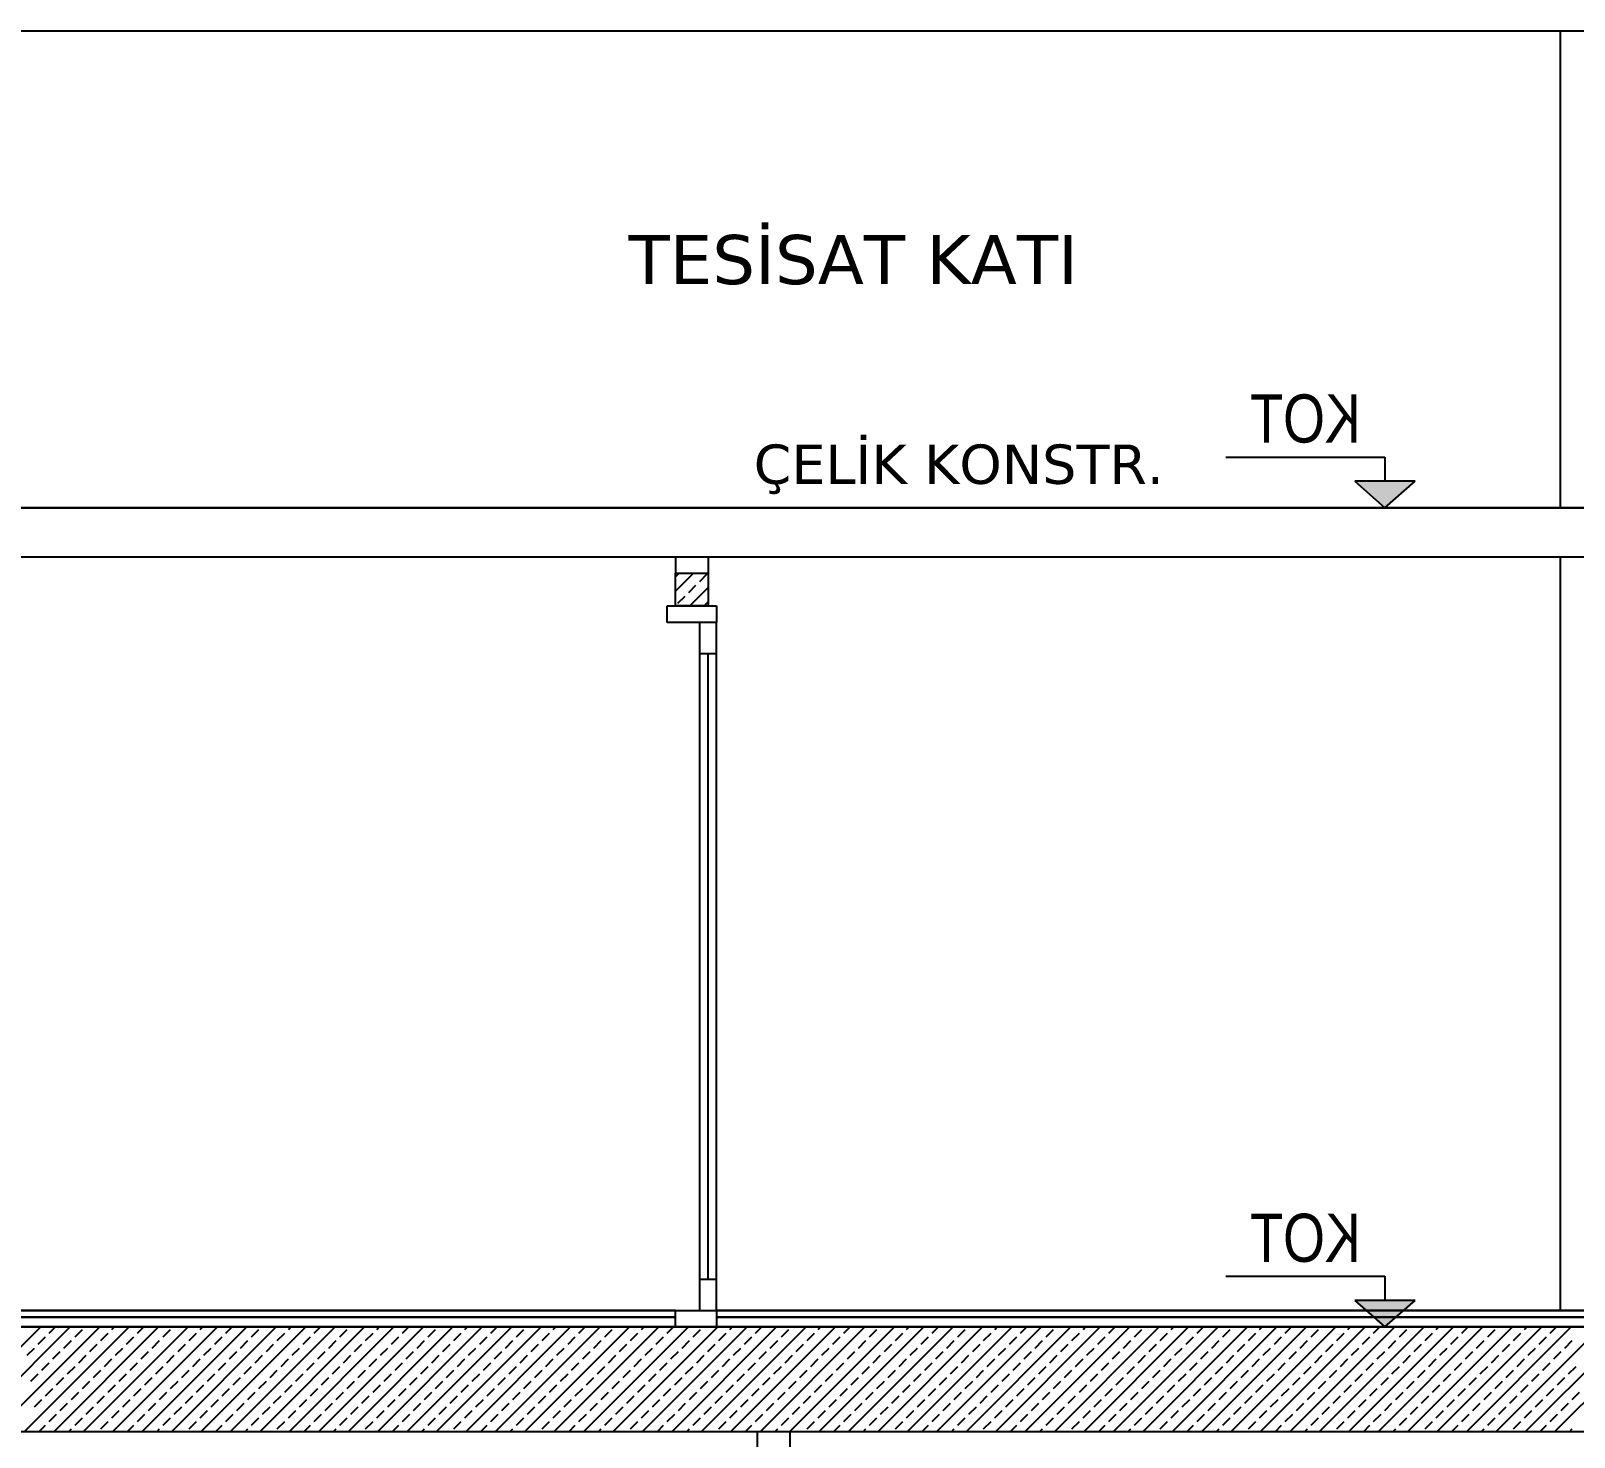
# Model space of a CAD drawing. Header units: millimetres. Extents: x 43168.9 to 43194.6, y -25545.1 to -25543.4.
# Drawn here: x 43184.568 to 43184.7564, y -25544.32 to -25544.1484 of the extents above; entities that cross this region are included whole.
import ezdxf
from ezdxf.enums import TextEntityAlignment as Align

# ---------------------------------------------------------------- set-up
doc = ezdxf.new("R2010")
doc.units = ezdxf.units.MM
doc.header["$LTSCALE"] = 200
doc.linetypes.add('kesit_$0$HIDDEN2', pattern=[0.1875, 0.125, -0.0625])
for name, color, linetype in [('dograma_sgh', 43, 'Continuous'), ('duv_sgh', 4, 'Continuous'), ('gor-4_sgh', 17, 'Continuous'), ('kaplama-gnl_sgh', 30, 'Continuous'), ('kesit_$0$izd-alt_sgh', 8, 'kesit_$0$HIDDEN2'), ('kolon-b.a_sgh', 6, 'Continuous'), ('metal-mal._sgh', 122, 'Continuous'), ('siva_sgh', 145, 'Continuous'), ('tarama-betonarme_sgh', 223, 'Continuous'), ('yazi-mahal_sgh', 12, 'Continuous')]:
    doc.layers.add(name, color=color, linetype=linetype)
doc.styles.add('kesit_$0$text2', font='arial.ttf')
doc.styles.add('text1', font='VERDANA.TTF')

msp = doc.modelspace()

# ---------------------------------------------------------------- hatches: boundary and pattern name
for points in [[(43184.72961, -25544.20332), (43184.73696, -25544.20332), (43184.73328, -25544.20656)], [(43184.72961, -25544.30332), (43184.73696, -25544.30332), (43184.73328, -25544.30656)]]:
    msp.add_hatch(color=256).paths.add_polyline_path(points)

# ---------------------------------------------------------------- linework, layer by layer
at = {"color": 0, "linetype": 'ByBlock'}
for p, q in [((43184.71388, -25544.20038), (43184.73328, -25544.20038)), ((43184.73328, -25544.20038), (43184.73328, -25544.20332)), ((43184.71388, -25544.30038), (43184.73328, -25544.30038)), ((43184.73328, -25544.30038), (43184.73328, -25544.30332))]:
    msp.add_line(p, q, dxfattribs=at)
for p, q in [((43184.73696, -25544.20332), (43184.72961, -25544.20332)), ((43184.72961, -25544.20332), (43184.73328, -25544.20656)), ((43184.73328, -25544.20656), (43184.73696, -25544.20332)), ((43184.65069, -25544.21856), (43184.64669, -25544.21856)), ((43184.73696, -25544.30332), (43184.72961, -25544.30332)), ((43184.72961, -25544.30332), (43184.73328, -25544.30656)), ((43184.73328, -25544.30656), (43184.73696, -25544.30332))]:
    msp.add_line(p, q)
at = {"layer": 'dograma_sgh'}
for p, q in [((43184.64569, -25544.22056), (43184.64569, -25544.21856)), ((43184.64569, -25544.21856), (43184.65169, -25544.21856)), ((43184.65169, -25544.21856), (43184.65169, -25544.22056)), ((43184.65169, -25544.22056), (43184.64569, -25544.22056)), ((43184.64969, -25544.30456), (43184.64969, -25544.22056)), ((43184.65169, -25544.30456), (43184.65169, -25544.22056)), ((43184.64969, -25544.22436), (43184.65169, -25544.22436)), ((43184.65069, -25544.30076), (43184.65069, -25544.22436)), ((43184.65169, -25544.30076), (43184.64969, -25544.30076)), ((43184.64669, -25544.30656), (43184.64669, -25544.30456)), ((43184.64669, -25544.30456), (43184.65169, -25544.30456)), ((43184.65169, -25544.30456), (43184.65169, -25544.30656)), ((43184.65169, -25544.30656), (43184.64669, -25544.30656))]:
    msp.add_line(p, q, dxfattribs=at)
at = {"layer": 'duv_sgh'}
for p, q in [((43184.64669, -25544.21256), (43184.64669, -25544.21456)), ((43184.65069, -25544.21256), (43184.65069, -25544.21456)), ((43184.65069, -25544.21856), (43184.64669, -25544.21856)), ((43184.65669, -25544.42656), (43184.65669, -25544.31936)), ((43184.66069, -25544.42656), (43184.66069, -25544.31936))]:
    msp.add_line(p, q, dxfattribs=at)
at = {"layer": 'gor-4_sgh'}
for p, q in [((43184.75469, -25544.14836), (43184.75469, -25544.20656)), ((43184.75469, -25544.21256), (43184.75469, -25544.30456))]:
    msp.add_line(p, q, dxfattribs=at)
at = {"layer": 'kaplama-gnl_sgh'}
for p, q in [((43184.64669, -25544.30456), (43184.53549, -25544.30456)), ((43184.64669, -25544.30536), (43184.53629, -25544.30536)), ((43184.53869, -25544.30456), (43184.64669, -25544.30456)), ((43184.53869, -25544.30536), (43184.64669, -25544.30536)), ((43184.65169, -25544.30456), (43184.93771, -25544.30456)), ((43184.92669, -25544.30456), (43184.65169, -25544.30456)), ((43184.65169, -25544.30536), (43184.93771, -25544.30536)), ((43184.92669, -25544.30536), (43184.65169, -25544.30536))]:
    msp.add_line(p, q, dxfattribs=at)
at = {"layer": 'kesit_$0$izd-alt_sgh'}
for p, q in [((43185.17869, -25544.20656), (43183.58059, -25544.20656)), ((43185.17869, -25544.30656), (43183.58059, -25544.30656))]:
    msp.add_line(p, q, dxfattribs=at)
at = {"layer": 'kolon-b.a_sgh'}
for p, q in [((43184.64669, -25544.21856), (43184.64669, -25544.21456)), ((43184.64669, -25544.21456), (43184.65069, -25544.21456)), ((43184.65069, -25544.21456), (43184.65069, -25544.21856)), ((43184.65069, -25544.21856), (43184.64669, -25544.21856)), ((43184.53869, -25544.30656), (43184.93671, -25544.30656)), ((43184.93671, -25544.31936), (43184.53309, -25544.31936))]:
    msp.add_line(p, q, dxfattribs=at)
at = {"layer": 'metal-mal._sgh'}
for p, q in [((43184.44929, -25544.20656), (43185.05671, -25544.20656)), ((43184.43769, -25544.21256), (43185.05671, -25544.21256))]:
    msp.add_line(p, q, dxfattribs=at)
at = {"layer": 'siva_sgh'}
msp.add_line((43184.54209, -25544.14836), (43185.11969, -25544.14836), dxfattribs=at)
at = {"layer": 'tarama-betonarme_sgh'}
for p, q in [((43184.64669, -25544.21676), (43184.64889, -25544.21456)), ((43184.64669, -25544.21499), (43184.64713, -25544.21456)), ((43184.64965, -25544.21558), (43184.65053, -25544.21469)), ((43184.64832, -25544.2169), (43184.6492, -25544.21602)), ((43184.64843, -25544.21856), (43184.65069, -25544.2163)), ((43184.64699, -25544.21823), (43184.64788, -25544.21734)), ((43184.6502, -25544.21856), (43184.65069, -25544.21807)), ((43184.55644, -25544.31936), (43184.56924, -25544.30656)), ((43184.56003, -25544.31936), (43184.57283, -25544.30656)), ((43184.56362, -25544.31936), (43184.57642, -25544.30656)), ((43184.56722, -25544.31936), (43184.58002, -25544.30656)), ((43184.57027, -25544.30733), (43184.57104, -25544.30656)), ((43184.57081, -25544.31936), (43184.58361, -25544.30656)), ((43184.57341, -25544.30778), (43184.57431, -25544.30688)), ((43184.5744, -25544.31936), (43184.5872, -25544.30656)), ((43184.57655, -25544.30823), (43184.57745, -25544.30733)), ((43184.5779, -25544.30688), (43184.57822, -25544.30656)), ((43184.57799, -25544.31936), (43184.59079, -25544.30656)), ((43184.58104, -25544.30733), (43184.58181, -25544.30656)), ((43184.58158, -25544.31936), (43184.59438, -25544.30656)), ((43184.58418, -25544.30778), (43184.58508, -25544.30688)), ((43184.58518, -25544.31936), (43184.59798, -25544.30656)), ((43184.58733, -25544.30823), (43184.58823, -25544.30733)), ((43184.58867, -25544.30688), (43184.589, -25544.30656)), ((43184.58877, -25544.31936), (43184.60157, -25544.30656)), ((43184.59182, -25544.30733), (43184.59259, -25544.30656)), ((43184.59236, -25544.31936), (43184.60516, -25544.30656)), ((43184.59496, -25544.30778), (43184.59586, -25544.30688)), ((43184.59595, -25544.31936), (43184.60875, -25544.30656)), ((43184.5981, -25544.30823), (43184.599, -25544.30733)), ((43184.59945, -25544.30688), (43184.59977, -25544.30656)), ((43184.59954, -25544.31936), (43184.61234, -25544.30656)), ((43184.60259, -25544.30733), (43184.60336, -25544.30656)), ((43184.60314, -25544.31936), (43184.61594, -25544.30656)), ((43184.60574, -25544.30778), (43184.60664, -25544.30688)), ((43184.60673, -25544.31936), (43184.61953, -25544.30656)), ((43184.60888, -25544.30823), (43184.60978, -25544.30733)), ((43184.61023, -25544.30688), (43184.61055, -25544.30656)), ((43184.61032, -25544.31936), (43184.62312, -25544.30656)), ((43184.61337, -25544.30733), (43184.61414, -25544.30656)), ((43184.61391, -25544.31936), (43184.62671, -25544.30656)), ((43184.61651, -25544.30778), (43184.61741, -25544.30688)), ((43184.6175, -25544.31936), (43184.6303, -25544.30656)), ((43184.61966, -25544.30823), (43184.62055, -25544.30733)), ((43184.621, -25544.30688), (43184.62132, -25544.30656)), ((43184.6211, -25544.31936), (43184.6339, -25544.30656)), ((43184.62415, -25544.30733), (43184.62492, -25544.30656)), ((43184.62469, -25544.31936), (43184.63749, -25544.30656)), ((43184.62729, -25544.30778), (43184.62819, -25544.30688)), ((43184.62828, -25544.31936), (43184.64108, -25544.30656)), ((43184.63043, -25544.30823), (43184.63133, -25544.30733)), ((43184.63178, -25544.30688), (43184.6321, -25544.30656)), ((43184.63187, -25544.31936), (43184.64467, -25544.30656)), ((43184.63492, -25544.30733), (43184.63569, -25544.30656)), ((43184.63547, -25544.31936), (43184.64827, -25544.30656)), ((43184.63807, -25544.30778), (43184.63896, -25544.30688)), ((43184.63906, -25544.31936), (43184.65186, -25544.30656)), ((43184.64121, -25544.30823), (43184.64211, -25544.30733)), ((43184.64256, -25544.30688), (43184.64288, -25544.30656)), ((43184.64265, -25544.31936), (43184.65545, -25544.30656)), ((43184.6457, -25544.30733), (43184.64647, -25544.30656)), ((43184.64624, -25544.31936), (43184.65904, -25544.30656)), ((43184.64884, -25544.30778), (43184.64974, -25544.30688)), ((43184.64983, -25544.31936), (43184.66263, -25544.30656)), ((43184.65199, -25544.30823), (43184.65288, -25544.30733)), ((43184.65333, -25544.30688), (43184.65365, -25544.30656)), ((43184.65343, -25544.31936), (43184.66623, -25544.30656)), ((43184.65648, -25544.30733), (43184.65725, -25544.30656)), ((43184.65702, -25544.31936), (43184.66982, -25544.30656)), ((43184.65962, -25544.30778), (43184.66052, -25544.30688)), ((43184.66061, -25544.31936), (43184.67341, -25544.30656)), ((43184.66276, -25544.30823), (43184.66366, -25544.30733)), ((43184.66411, -25544.30688), (43184.66443, -25544.30656)), ((43184.6642, -25544.31936), (43184.677, -25544.30656)), ((43184.66725, -25544.30733), (43184.66802, -25544.30656)), ((43184.66779, -25544.31936), (43184.68059, -25544.30656)), ((43184.67039, -25544.30778), (43184.67129, -25544.30688)), ((43184.67139, -25544.31936), (43184.68419, -25544.30656)), ((43184.67354, -25544.30823), (43184.67444, -25544.30733)), ((43184.67489, -25544.30688), (43184.67521, -25544.30656)), ((43184.67498, -25544.31936), (43184.68778, -25544.30656)), ((43184.67803, -25544.30733), (43184.6788, -25544.30656)), ((43184.67857, -25544.31936), (43184.69137, -25544.30656)), ((43184.68117, -25544.30778), (43184.68207, -25544.30688)), ((43184.68216, -25544.31936), (43184.69496, -25544.30656)), ((43184.68431, -25544.30823), (43184.68521, -25544.30733)), ((43184.68566, -25544.30688), (43184.68598, -25544.30656)), ((43184.68575, -25544.31936), (43184.69855, -25544.30656)), ((43184.6888, -25544.30733), (43184.68957, -25544.30656)), ((43184.68935, -25544.31936), (43184.70215, -25544.30656)), ((43184.69195, -25544.30778), (43184.69285, -25544.30688)), ((43184.69294, -25544.31936), (43184.70574, -25544.30656)), ((43184.69509, -25544.30823), (43184.69599, -25544.30733)), ((43184.69644, -25544.30688), (43184.69676, -25544.30656)), ((43184.69653, -25544.31936), (43184.70933, -25544.30656)), ((43184.69958, -25544.30733), (43184.70035, -25544.30656)), ((43184.70012, -25544.31936), (43184.71292, -25544.30656)), ((43184.70272, -25544.30778), (43184.70362, -25544.30688)), ((43184.70372, -25544.31936), (43184.71652, -25544.30656)), ((43184.70587, -25544.30823), (43184.70676, -25544.30733)), ((43184.70721, -25544.30688), (43184.70754, -25544.30656)), ((43184.70731, -25544.31936), (43184.72011, -25544.30656)), ((43184.71036, -25544.30733), (43184.71113, -25544.30656)), ((43184.7109, -25544.31936), (43184.7237, -25544.30656)), ((43184.7135, -25544.30778), (43184.7144, -25544.30688)), ((43184.71449, -25544.31936), (43184.72729, -25544.30656)), ((43184.71664, -25544.30823), (43184.71754, -25544.30733)), ((43184.71799, -25544.30688), (43184.71831, -25544.30656)), ((43184.71808, -25544.31936), (43184.73088, -25544.30656)), ((43184.72113, -25544.30733), (43184.7219, -25544.30656)), ((43184.72168, -25544.31936), (43184.73448, -25544.30656)), ((43184.72428, -25544.30778), (43184.72517, -25544.30688)), ((43184.72527, -25544.31936), (43184.73807, -25544.30656)), ((43184.72742, -25544.30823), (43184.72832, -25544.30733)), ((43184.72877, -25544.30688), (43184.72909, -25544.30656)), ((43184.72886, -25544.31936), (43184.74166, -25544.30656)), ((43184.73191, -25544.30733), (43184.73268, -25544.30656)), ((43184.73245, -25544.31936), (43184.74525, -25544.30656)), ((43184.73505, -25544.30778), (43184.73595, -25544.30688)), ((43184.73604, -25544.31936), (43184.74884, -25544.30656)), ((43184.7382, -25544.30823), (43184.73909, -25544.30733)), ((43184.73954, -25544.30688), (43184.73986, -25544.30656)), ((43184.73964, -25544.31936), (43184.75244, -25544.30656)), ((43184.74269, -25544.30733), (43184.74346, -25544.30656)), ((43184.74323, -25544.31936), (43184.75603, -25544.30656)), ((43184.74583, -25544.30778), (43184.74673, -25544.30688)), ((43184.74682, -25544.31936), (43184.75962, -25544.30656)), ((43184.74897, -25544.30823), (43184.74987, -25544.30733)), ((43184.75032, -25544.30688), (43184.75064, -25544.30656)), ((43184.75041, -25544.31936), (43184.76321, -25544.30656)), ((43184.75346, -25544.30733), (43184.75423, -25544.30656)), ((43184.754, -25544.31936), (43184.7668, -25544.30656)), ((43184.56757, -25544.31002), (43184.56847, -25544.30913)), ((43184.56892, -25544.30868), (43184.56982, -25544.30778)), ((43184.57206, -25544.30913), (43184.57296, -25544.30823)), ((43184.5752, -25544.30957), (43184.5761, -25544.30868)), ((43184.57835, -25544.31002), (43184.57925, -25544.30913)), ((43184.57969, -25544.30868), (43184.58059, -25544.30778)), ((43184.58284, -25544.30913), (43184.58374, -25544.30823)), ((43184.58598, -25544.30957), (43184.58688, -25544.30868)), ((43184.58912, -25544.31002), (43184.59002, -25544.30913)), ((43184.59047, -25544.30868), (43184.59137, -25544.30778)), ((43184.59361, -25544.30913), (43184.59451, -25544.30823)), ((43184.59676, -25544.30957), (43184.59765, -25544.30868)), ((43184.5999, -25544.31002), (43184.6008, -25544.30913)), ((43184.60125, -25544.30868), (43184.60214, -25544.30778)), ((43184.60439, -25544.30913), (43184.60529, -25544.30823)), ((43184.60753, -25544.30957), (43184.60843, -25544.30868)), ((43184.61068, -25544.31002), (43184.61157, -25544.30913)), ((43184.61202, -25544.30868), (43184.61292, -25544.30778)), ((43184.61517, -25544.30913), (43184.61606, -25544.30823)), ((43184.61831, -25544.30957), (43184.61921, -25544.30868)), ((43184.62145, -25544.31002), (43184.62235, -25544.30913)), ((43184.6228, -25544.30868), (43184.6237, -25544.30778)), ((43184.62594, -25544.30913), (43184.62684, -25544.30823)), ((43184.62909, -25544.30957), (43184.62998, -25544.30868)), ((43184.63223, -25544.31002), (43184.63313, -25544.30913)), ((43184.63358, -25544.30868), (43184.63447, -25544.30778)), ((43184.63672, -25544.30913), (43184.63762, -25544.30823)), ((43184.63986, -25544.30957), (43184.64076, -25544.30868)), ((43184.64301, -25544.31002), (43184.6439, -25544.30913)), ((43184.64435, -25544.30868), (43184.64525, -25544.30778)), ((43184.6475, -25544.30913), (43184.64839, -25544.30823)), ((43184.65064, -25544.30957), (43184.65154, -25544.30868)), ((43184.65378, -25544.31002), (43184.65468, -25544.30913)), ((43184.65513, -25544.30868), (43184.65603, -25544.30778)), ((43184.65827, -25544.30913), (43184.65917, -25544.30823)), ((43184.66141, -25544.30957), (43184.66231, -25544.30868)), ((43184.66456, -25544.31002), (43184.66546, -25544.30913)), ((43184.6659, -25544.30868), (43184.6668, -25544.30778)), ((43184.66905, -25544.30913), (43184.66995, -25544.30823)), ((43184.67219, -25544.30957), (43184.67309, -25544.30868)), ((43184.67533, -25544.31002), (43184.67623, -25544.30913)), ((43184.67668, -25544.30868), (43184.67758, -25544.30778)), ((43184.67982, -25544.30913), (43184.68072, -25544.30823)), ((43184.68297, -25544.30957), (43184.68387, -25544.30868)), ((43184.68611, -25544.31002), (43184.68701, -25544.30913)), ((43184.68746, -25544.30868), (43184.68836, -25544.30778)), ((43184.6906, -25544.30913), (43184.6915, -25544.30823)), ((43184.69374, -25544.30957), (43184.69464, -25544.30868)), ((43184.69689, -25544.31002), (43184.69778, -25544.30913)), ((43184.69823, -25544.30868), (43184.69913, -25544.30778)), ((43184.70138, -25544.30913), (43184.70227, -25544.30823)), ((43184.70452, -25544.30957), (43184.70542, -25544.30868)), ((43184.70766, -25544.31002), (43184.70856, -25544.30913)), ((43184.70901, -25544.30868), (43184.70991, -25544.30778)), ((43184.71215, -25544.30913), (43184.71305, -25544.30823)), ((43184.7153, -25544.30957), (43184.71619, -25544.30868)), ((43184.71844, -25544.31002), (43184.71934, -25544.30913)), ((43184.71979, -25544.30868), (43184.72068, -25544.30778)), ((43184.72293, -25544.30913), (43184.72383, -25544.30823)), ((43184.72607, -25544.30957), (43184.72697, -25544.30868)), ((43184.72922, -25544.31002), (43184.73011, -25544.30913)), ((43184.73056, -25544.30868), (43184.73146, -25544.30778)), ((43184.73371, -25544.30913), (43184.7346, -25544.30823)), ((43184.73685, -25544.30957), (43184.73775, -25544.30868)), ((43184.73999, -25544.31002), (43184.74089, -25544.30913)), ((43184.74134, -25544.30868), (43184.74224, -25544.30778)), ((43184.74448, -25544.30913), (43184.74538, -25544.30823)), ((43184.74763, -25544.30957), (43184.74852, -25544.30868)), ((43184.75077, -25544.31002), (43184.75167, -25544.30913)), ((43184.75212, -25544.30868), (43184.75301, -25544.30778)), ((43184.75526, -25544.30913), (43184.75616, -25544.30823)), ((43184.56937, -25544.31182), (43184.57027, -25544.31092)), ((43184.57071, -25544.31047), (43184.57161, -25544.30957)), ((43184.57251, -25544.31227), (43184.57341, -25544.31137)), ((43184.57386, -25544.31092), (43184.57476, -25544.31002)), ((43184.577, -25544.31137), (43184.5779, -25544.31047)), ((43184.58014, -25544.31182), (43184.58104, -25544.31092)), ((43184.58149, -25544.31047), (43184.58239, -25544.30957)), ((43184.58329, -25544.31227), (43184.58418, -25544.31137)), ((43184.58463, -25544.31092), (43184.58553, -25544.31002)), ((43184.58778, -25544.31137), (43184.58867, -25544.31047)), ((43184.59092, -25544.31182), (43184.59182, -25544.31092)), ((43184.59227, -25544.31047), (43184.59316, -25544.30957)), ((43184.59406, -25544.31227), (43184.59496, -25544.31137)), ((43184.59541, -25544.31092), (43184.59631, -25544.31002)), ((43184.59855, -25544.31137), (43184.59945, -25544.31047)), ((43184.6017, -25544.31182), (43184.60259, -25544.31092)), ((43184.60304, -25544.31047), (43184.60394, -25544.30957)), ((43184.60484, -25544.31227), (43184.60574, -25544.31137)), ((43184.60619, -25544.31092), (43184.60708, -25544.31002)), ((43184.60933, -25544.31137), (43184.61023, -25544.31047)), ((43184.61247, -25544.31182), (43184.61337, -25544.31092)), ((43184.61382, -25544.31047), (43184.61472, -25544.30957)), ((43184.61562, -25544.31227), (43184.61651, -25544.31137)), ((43184.61696, -25544.31092), (43184.61786, -25544.31002)), ((43184.62011, -25544.31137), (43184.621, -25544.31047)), ((43184.62325, -25544.31182), (43184.62415, -25544.31092)), ((43184.6246, -25544.31047), (43184.62549, -25544.30957)), ((43184.62639, -25544.31227), (43184.62729, -25544.31137)), ((43184.62774, -25544.31092), (43184.62864, -25544.31002)), ((43184.63088, -25544.31137), (43184.63178, -25544.31047)), ((43184.63402, -25544.31182), (43184.63492, -25544.31092)), ((43184.63537, -25544.31047), (43184.63627, -25544.30957)), ((43184.63717, -25544.31227), (43184.63807, -25544.31137)), ((43184.63851, -25544.31092), (43184.63941, -25544.31002)), ((43184.64166, -25544.31137), (43184.64256, -25544.31047)), ((43184.6448, -25544.31182), (43184.6457, -25544.31092)), ((43184.64615, -25544.31047), (43184.64705, -25544.30957)), ((43184.64794, -25544.31227), (43184.64884, -25544.31137)), ((43184.64929, -25544.31092), (43184.65019, -25544.31002)), ((43184.65243, -25544.31137), (43184.65333, -25544.31047)), ((43184.65558, -25544.31182), (43184.65648, -25544.31092)), ((43184.65692, -25544.31047), (43184.65782, -25544.30957)), ((43184.65872, -25544.31227), (43184.65962, -25544.31137)), ((43184.66007, -25544.31092), (43184.66097, -25544.31002)), ((43184.66321, -25544.31137), (43184.66411, -25544.31047)), ((43184.66635, -25544.31182), (43184.66725, -25544.31092)), ((43184.6677, -25544.31047), (43184.6686, -25544.30957)), ((43184.6695, -25544.31227), (43184.67039, -25544.31137)), ((43184.67084, -25544.31092), (43184.67174, -25544.31002)), ((43184.67399, -25544.31137), (43184.67489, -25544.31047)), ((43184.67713, -25544.31182), (43184.67803, -25544.31092)), ((43184.67848, -25544.31047), (43184.67938, -25544.30957)), ((43184.68027, -25544.31227), (43184.68117, -25544.31137)), ((43184.68162, -25544.31092), (43184.68252, -25544.31002)), ((43184.68476, -25544.31137), (43184.68566, -25544.31047)), ((43184.68791, -25544.31182), (43184.6888, -25544.31092)), ((43184.68925, -25544.31047), (43184.69015, -25544.30957)), ((43184.69105, -25544.31227), (43184.69195, -25544.31137)), ((43184.6924, -25544.31092), (43184.69329, -25544.31002)), ((43184.69554, -25544.31137), (43184.69644, -25544.31047)), ((43184.69868, -25544.31182), (43184.69958, -25544.31092)), ((43184.70003, -25544.31047), (43184.70093, -25544.30957)), ((43184.70183, -25544.31227), (43184.70272, -25544.31137)), ((43184.70317, -25544.31092), (43184.70407, -25544.31002)), ((43184.70632, -25544.31137), (43184.70721, -25544.31047)), ((43184.70946, -25544.31182), (43184.71036, -25544.31092)), ((43184.71081, -25544.31047), (43184.7117, -25544.30957)), ((43184.7126, -25544.31227), (43184.7135, -25544.31137)), ((43184.71395, -25544.31092), (43184.71485, -25544.31002)), ((43184.71709, -25544.31137), (43184.71799, -25544.31047)), ((43184.72024, -25544.31182), (43184.72113, -25544.31092)), ((43184.72158, -25544.31047), (43184.72248, -25544.30957)), ((43184.72338, -25544.31227), (43184.72428, -25544.31137)), ((43184.72473, -25544.31092), (43184.72562, -25544.31002)), ((43184.72787, -25544.31137), (43184.72877, -25544.31047)), ((43184.73101, -25544.31182), (43184.73191, -25544.31092)), ((43184.73236, -25544.31047), (43184.73326, -25544.30957)), ((43184.73415, -25544.31227), (43184.73505, -25544.31137)), ((43184.7355, -25544.31092), (43184.7364, -25544.31002)), ((43184.73864, -25544.31137), (43184.73954, -25544.31047)), ((43184.74179, -25544.31182), (43184.74269, -25544.31092)), ((43184.74313, -25544.31047), (43184.74403, -25544.30957)), ((43184.74493, -25544.31227), (43184.74583, -25544.31137)), ((43184.74628, -25544.31092), (43184.74718, -25544.31002)), ((43184.74942, -25544.31137), (43184.75032, -25544.31047)), ((43184.75256, -25544.31182), (43184.75346, -25544.31092)), ((43184.75391, -25544.31047), (43184.75481, -25544.30957)), ((43184.75571, -25544.31227), (43184.75661, -25544.31137)), ((43184.56802, -25544.31317), (43184.56892, -25544.31227)), ((43184.57116, -25544.31362), (43184.57206, -25544.31272)), ((43184.57431, -25544.31406), (43184.5752, -25544.31317)), ((43184.57565, -25544.31272), (43184.57655, -25544.31182)), ((43184.5788, -25544.31317), (43184.57969, -25544.31227)), ((43184.58194, -25544.31362), (43184.58284, -25544.31272)), ((43184.58508, -25544.31406), (43184.58598, -25544.31317)), ((43184.58643, -25544.31272), (43184.58733, -25544.31182)), ((43184.58957, -25544.31317), (43184.59047, -25544.31227)), ((43184.59272, -25544.31362), (43184.59361, -25544.31272)), ((43184.59586, -25544.31406), (43184.59676, -25544.31317)), ((43184.59721, -25544.31272), (43184.5981, -25544.31182)), ((43184.60035, -25544.31317), (43184.60125, -25544.31227)), ((43184.60349, -25544.31362), (43184.60439, -25544.31272)), ((43184.60664, -25544.31406), (43184.60753, -25544.31317)), ((43184.60798, -25544.31272), (43184.60888, -25544.31182)), ((43184.61113, -25544.31317), (43184.61202, -25544.31227)), ((43184.61427, -25544.31362), (43184.61517, -25544.31272)), ((43184.61741, -25544.31406), (43184.61831, -25544.31317)), ((43184.61876, -25544.31272), (43184.61966, -25544.31182)), ((43184.6219, -25544.31317), (43184.6228, -25544.31227)), ((43184.62504, -25544.31362), (43184.62594, -25544.31272)), ((43184.62819, -25544.31406), (43184.62909, -25544.31317)), ((43184.62953, -25544.31272), (43184.63043, -25544.31182)), ((43184.63268, -25544.31317), (43184.63358, -25544.31227)), ((43184.63582, -25544.31362), (43184.63672, -25544.31272)), ((43184.63896, -25544.31406), (43184.63986, -25544.31317)), ((43184.64031, -25544.31272), (43184.64121, -25544.31182)), ((43184.64345, -25544.31317), (43184.64435, -25544.31227)), ((43184.6466, -25544.31362), (43184.6475, -25544.31272)), ((43184.64974, -25544.31406), (43184.65064, -25544.31317)), ((43184.65109, -25544.31272), (43184.65199, -25544.31182)), ((43184.65423, -25544.31317), (43184.65513, -25544.31227)), ((43184.65737, -25544.31362), (43184.65827, -25544.31272)), ((43184.66052, -25544.31406), (43184.66141, -25544.31317)), ((43184.66186, -25544.31272), (43184.66276, -25544.31182)), ((43184.66501, -25544.31317), (43184.6659, -25544.31227)), ((43184.66815, -25544.31362), (43184.66905, -25544.31272)), ((43184.67129, -25544.31406), (43184.67219, -25544.31317)), ((43184.67264, -25544.31272), (43184.67354, -25544.31182)), ((43184.67578, -25544.31317), (43184.67668, -25544.31227)), ((43184.67893, -25544.31362), (43184.67982, -25544.31272)), ((43184.68207, -25544.31406), (43184.68297, -25544.31317)), ((43184.68342, -25544.31272), (43184.68431, -25544.31182)), ((43184.68656, -25544.31317), (43184.68746, -25544.31227)), ((43184.6897, -25544.31362), (43184.6906, -25544.31272)), ((43184.69285, -25544.31406), (43184.69374, -25544.31317)), ((43184.69419, -25544.31272), (43184.69509, -25544.31182)), ((43184.69734, -25544.31317), (43184.69823, -25544.31227)), ((43184.70048, -25544.31362), (43184.70138, -25544.31272)), ((43184.70362, -25544.31406), (43184.70452, -25544.31317)), ((43184.70497, -25544.31272), (43184.70587, -25544.31182)), ((43184.70811, -25544.31317), (43184.70901, -25544.31227)), ((43184.71126, -25544.31362), (43184.71215, -25544.31272)), ((43184.7144, -25544.31406), (43184.7153, -25544.31317)), ((43184.71575, -25544.31272), (43184.71664, -25544.31182)), ((43184.71889, -25544.31317), (43184.71979, -25544.31227)), ((43184.72203, -25544.31362), (43184.72293, -25544.31272)), ((43184.72517, -25544.31406), (43184.72607, -25544.31317)), ((43184.72652, -25544.31272), (43184.72742, -25544.31182)), ((43184.72966, -25544.31317), (43184.73056, -25544.31227)), ((43184.73281, -25544.31362), (43184.73371, -25544.31272)), ((43184.73595, -25544.31406), (43184.73685, -25544.31317)), ((43184.7373, -25544.31272), (43184.7382, -25544.31182)), ((43184.74044, -25544.31317), (43184.74134, -25544.31227)), ((43184.74358, -25544.31362), (43184.74448, -25544.31272)), ((43184.74673, -25544.31406), (43184.74763, -25544.31317)), ((43184.74807, -25544.31272), (43184.74897, -25544.31182)), ((43184.75122, -25544.31317), (43184.75212, -25544.31227)), ((43184.75436, -25544.31362), (43184.75526, -25544.31272)), ((43184.56982, -25544.31496), (43184.57071, -25544.31406)), ((43184.57296, -25544.31541), (43184.57386, -25544.31451)), ((43184.5761, -25544.31586), (43184.577, -25544.31496)), ((43184.57745, -25544.31451), (43184.57835, -25544.31362)), ((43184.58059, -25544.31496), (43184.58149, -25544.31406)), ((43184.58374, -25544.31541), (43184.58463, -25544.31451)), ((43184.58688, -25544.31586), (43184.58778, -25544.31496)), ((43184.58823, -25544.31451), (43184.58912, -25544.31362)), ((43184.59137, -25544.31496), (43184.59227, -25544.31406)), ((43184.59451, -25544.31541), (43184.59541, -25544.31451)), ((43184.59765, -25544.31586), (43184.59855, -25544.31496)), ((43184.599, -25544.31451), (43184.5999, -25544.31362)), ((43184.60214, -25544.31496), (43184.60304, -25544.31406)), ((43184.60529, -25544.31541), (43184.60619, -25544.31451)), ((43184.60843, -25544.31586), (43184.60933, -25544.31496)), ((43184.60978, -25544.31451), (43184.61068, -25544.31362)), ((43184.61292, -25544.31496), (43184.61382, -25544.31406)), ((43184.61606, -25544.31541), (43184.61696, -25544.31451)), ((43184.61921, -25544.31586), (43184.62011, -25544.31496)), ((43184.62055, -25544.31451), (43184.62145, -25544.31362)), ((43184.6237, -25544.31496), (43184.6246, -25544.31406)), ((43184.62684, -25544.31541), (43184.62774, -25544.31451)), ((43184.62998, -25544.31586), (43184.63088, -25544.31496)), ((43184.63133, -25544.31451), (43184.63223, -25544.31362)), ((43184.63447, -25544.31496), (43184.63537, -25544.31406)), ((43184.63762, -25544.31541), (43184.63851, -25544.31451)), ((43184.64076, -25544.31586), (43184.64166, -25544.31496)), ((43184.64211, -25544.31451), (43184.64301, -25544.31362)), ((43184.64525, -25544.31496), (43184.64615, -25544.31406)), ((43184.64839, -25544.31541), (43184.64929, -25544.31451)), ((43184.65154, -25544.31586), (43184.65243, -25544.31496)), ((43184.65288, -25544.31451), (43184.65378, -25544.31362)), ((43184.65603, -25544.31496), (43184.65692, -25544.31406)), ((43184.65917, -25544.31541), (43184.66007, -25544.31451)), ((43184.66231, -25544.31586), (43184.66321, -25544.31496)), ((43184.66366, -25544.31451), (43184.66456, -25544.31362)), ((43184.6668, -25544.31496), (43184.6677, -25544.31406)), ((43184.66995, -25544.31541), (43184.67084, -25544.31451)), ((43184.67309, -25544.31586), (43184.67399, -25544.31496)), ((43184.67444, -25544.31451), (43184.67533, -25544.31362)), ((43184.67758, -25544.31496), (43184.67848, -25544.31406)), ((43184.68072, -25544.31541), (43184.68162, -25544.31451)), ((43184.68387, -25544.31586), (43184.68476, -25544.31496)), ((43184.68521, -25544.31451), (43184.68611, -25544.31362)), ((43184.68836, -25544.31496), (43184.68925, -25544.31406)), ((43184.6915, -25544.31541), (43184.6924, -25544.31451)), ((43184.69464, -25544.31586), (43184.69554, -25544.31496)), ((43184.69599, -25544.31451), (43184.69689, -25544.31362)), ((43184.69913, -25544.31496), (43184.70003, -25544.31406)), ((43184.70227, -25544.31541), (43184.70317, -25544.31451)), ((43184.70542, -25544.31586), (43184.70632, -25544.31496)), ((43184.70676, -25544.31451), (43184.70766, -25544.31362)), ((43184.70991, -25544.31496), (43184.71081, -25544.31406)), ((43184.71305, -25544.31541), (43184.71395, -25544.31451)), ((43184.71619, -25544.31586), (43184.71709, -25544.31496)), ((43184.71754, -25544.31451), (43184.71844, -25544.31362)), ((43184.72068, -25544.31496), (43184.72158, -25544.31406)), ((43184.72383, -25544.31541), (43184.72473, -25544.31451)), ((43184.72697, -25544.31586), (43184.72787, -25544.31496)), ((43184.72832, -25544.31451), (43184.72922, -25544.31362)), ((43184.73146, -25544.31496), (43184.73236, -25544.31406)), ((43184.7346, -25544.31541), (43184.7355, -25544.31451)), ((43184.73775, -25544.31586), (43184.73864, -25544.31496)), ((43184.73909, -25544.31451), (43184.73999, -25544.31362)), ((43184.74224, -25544.31496), (43184.74313, -25544.31406)), ((43184.74538, -25544.31541), (43184.74628, -25544.31451)), ((43184.74852, -25544.31586), (43184.74942, -25544.31496)), ((43184.74987, -25544.31451), (43184.75077, -25544.31362)), ((43184.75301, -25544.31496), (43184.75391, -25544.31406)), ((43184.75616, -25544.31541), (43184.75705, -25544.31451)), ((43184.56847, -25544.31631), (43184.56937, -25544.31541)), ((43184.57161, -25544.31676), (43184.57251, -25544.31586)), ((43184.57476, -25544.31721), (43184.57565, -25544.31631)), ((43184.5779, -25544.31766), (43184.5788, -25544.31676)), ((43184.57925, -25544.31631), (43184.58014, -25544.31541)), ((43184.58239, -25544.31676), (43184.58329, -25544.31586)), ((43184.58553, -25544.31721), (43184.58643, -25544.31631)), ((43184.58867, -25544.31766), (43184.58957, -25544.31676)), ((43184.59002, -25544.31631), (43184.59092, -25544.31541)), ((43184.59316, -25544.31676), (43184.59406, -25544.31586)), ((43184.59631, -25544.31721), (43184.59721, -25544.31631)), ((43184.59945, -25544.31766), (43184.60035, -25544.31676)), ((43184.6008, -25544.31631), (43184.6017, -25544.31541)), ((43184.60394, -25544.31676), (43184.60484, -25544.31586)), ((43184.60708, -25544.31721), (43184.60798, -25544.31631)), ((43184.61023, -25544.31766), (43184.61113, -25544.31676)), ((43184.61157, -25544.31631), (43184.61247, -25544.31541)), ((43184.61472, -25544.31676), (43184.61562, -25544.31586)), ((43184.61786, -25544.31721), (43184.61876, -25544.31631)), ((43184.621, -25544.31766), (43184.6219, -25544.31676)), ((43184.62235, -25544.31631), (43184.62325, -25544.31541)), ((43184.62549, -25544.31676), (43184.62639, -25544.31586)), ((43184.62864, -25544.31721), (43184.62953, -25544.31631)), ((43184.63178, -25544.31766), (43184.63268, -25544.31676)), ((43184.63313, -25544.31631), (43184.63402, -25544.31541)), ((43184.63627, -25544.31676), (43184.63717, -25544.31586)), ((43184.63941, -25544.31721), (43184.64031, -25544.31631)), ((43184.64256, -25544.31766), (43184.64345, -25544.31676)), ((43184.6439, -25544.31631), (43184.6448, -25544.31541)), ((43184.64705, -25544.31676), (43184.64794, -25544.31586)), ((43184.65019, -25544.31721), (43184.65109, -25544.31631)), ((43184.65333, -25544.31766), (43184.65423, -25544.31676)), ((43184.65468, -25544.31631), (43184.65558, -25544.31541)), ((43184.65782, -25544.31676), (43184.65872, -25544.31586)), ((43184.66097, -25544.31721), (43184.66186, -25544.31631)), ((43184.66411, -25544.31766), (43184.66501, -25544.31676)), ((43184.66546, -25544.31631), (43184.66635, -25544.31541)), ((43184.6686, -25544.31676), (43184.6695, -25544.31586)), ((43184.67174, -25544.31721), (43184.67264, -25544.31631)), ((43184.67489, -25544.31766), (43184.67578, -25544.31676)), ((43184.67623, -25544.31631), (43184.67713, -25544.31541)), ((43184.67938, -25544.31676), (43184.68027, -25544.31586)), ((43184.68252, -25544.31721), (43184.68342, -25544.31631)), ((43184.68566, -25544.31766), (43184.68656, -25544.31676)), ((43184.68701, -25544.31631), (43184.68791, -25544.31541)), ((43184.69015, -25544.31676), (43184.69105, -25544.31586)), ((43184.69329, -25544.31721), (43184.69419, -25544.31631)), ((43184.69644, -25544.31766), (43184.69734, -25544.31676)), ((43184.69778, -25544.31631), (43184.69868, -25544.31541)), ((43184.70093, -25544.31676), (43184.70183, -25544.31586)), ((43184.70407, -25544.31721), (43184.70497, -25544.31631)), ((43184.70721, -25544.31766), (43184.70811, -25544.31676)), ((43184.70856, -25544.31631), (43184.70946, -25544.31541)), ((43184.7117, -25544.31676), (43184.7126, -25544.31586)), ((43184.71485, -25544.31721), (43184.71575, -25544.31631)), ((43184.71799, -25544.31766), (43184.71889, -25544.31676)), ((43184.71934, -25544.31631), (43184.72024, -25544.31541)), ((43184.72248, -25544.31676), (43184.72338, -25544.31586)), ((43184.72562, -25544.31721), (43184.72652, -25544.31631)), ((43184.72877, -25544.31766), (43184.72966, -25544.31676)), ((43184.73011, -25544.31631), (43184.73101, -25544.31541)), ((43184.73326, -25544.31676), (43184.73415, -25544.31586)), ((43184.7364, -25544.31721), (43184.7373, -25544.31631)), ((43184.73954, -25544.31766), (43184.74044, -25544.31676)), ((43184.74089, -25544.31631), (43184.74179, -25544.31541)), ((43184.74403, -25544.31676), (43184.74493, -25544.31586)), ((43184.74718, -25544.31721), (43184.74807, -25544.31631)), ((43184.75032, -25544.31766), (43184.75122, -25544.31676)), ((43184.75167, -25544.31631), (43184.75256, -25544.31541)), ((43184.75481, -25544.31676), (43184.75571, -25544.31586)), ((43184.56901, -25544.31936), (43184.56982, -25544.31855)), ((43184.57027, -25544.31811), (43184.57116, -25544.31721)), ((43184.57341, -25544.31855), (43184.57431, -25544.31766)), ((43184.57655, -25544.319), (43184.57745, -25544.31811)), ((43184.57979, -25544.31936), (43184.58059, -25544.31855)), ((43184.58104, -25544.31811), (43184.58194, -25544.31721)), ((43184.58418, -25544.31855), (43184.58508, -25544.31766)), ((43184.58733, -25544.319), (43184.58823, -25544.31811)), ((43184.59056, -25544.31936), (43184.59137, -25544.31855)), ((43184.59182, -25544.31811), (43184.59272, -25544.31721)), ((43184.59496, -25544.31855), (43184.59586, -25544.31766)), ((43184.5981, -25544.319), (43184.599, -25544.31811)), ((43184.60134, -25544.31936), (43184.60214, -25544.31855)), ((43184.60259, -25544.31811), (43184.60349, -25544.31721)), ((43184.60574, -25544.31855), (43184.60664, -25544.31766)), ((43184.60888, -25544.319), (43184.60978, -25544.31811)), ((43184.61212, -25544.31936), (43184.61292, -25544.31855)), ((43184.61337, -25544.31811), (43184.61427, -25544.31721)), ((43184.61651, -25544.31855), (43184.61741, -25544.31766)), ((43184.61966, -25544.319), (43184.62055, -25544.31811)), ((43184.62289, -25544.31936), (43184.6237, -25544.31855)), ((43184.62415, -25544.31811), (43184.62504, -25544.31721)), ((43184.62729, -25544.31855), (43184.62819, -25544.31766)), ((43184.63043, -25544.319), (43184.63133, -25544.31811)), ((43184.63367, -25544.31936), (43184.63447, -25544.31855)), ((43184.63492, -25544.31811), (43184.63582, -25544.31721)), ((43184.63807, -25544.31855), (43184.63896, -25544.31766)), ((43184.64121, -25544.319), (43184.64211, -25544.31811)), ((43184.64445, -25544.31936), (43184.64525, -25544.31855)), ((43184.6457, -25544.31811), (43184.6466, -25544.31721)), ((43184.64884, -25544.31855), (43184.64974, -25544.31766)), ((43184.65199, -25544.319), (43184.65288, -25544.31811)), ((43184.65522, -25544.31936), (43184.65603, -25544.31855)), ((43184.65648, -25544.31811), (43184.65737, -25544.31721)), ((43184.65962, -25544.31855), (43184.66052, -25544.31766)), ((43184.66276, -25544.319), (43184.66366, -25544.31811)), ((43184.666, -25544.31936), (43184.6668, -25544.31855)), ((43184.66725, -25544.31811), (43184.66815, -25544.31721)), ((43184.67039, -25544.31855), (43184.67129, -25544.31766)), ((43184.67354, -25544.319), (43184.67444, -25544.31811)), ((43184.67677, -25544.31936), (43184.67758, -25544.31855)), ((43184.67803, -25544.31811), (43184.67893, -25544.31721)), ((43184.68117, -25544.31855), (43184.68207, -25544.31766)), ((43184.68431, -25544.319), (43184.68521, -25544.31811)), ((43184.68755, -25544.31936), (43184.68836, -25544.31855)), ((43184.6888, -25544.31811), (43184.6897, -25544.31721)), ((43184.69195, -25544.31855), (43184.69285, -25544.31766)), ((43184.69509, -25544.319), (43184.69599, -25544.31811)), ((43184.69833, -25544.31936), (43184.69913, -25544.31855)), ((43184.69958, -25544.31811), (43184.70048, -25544.31721)), ((43184.70272, -25544.31855), (43184.70362, -25544.31766)), ((43184.70587, -25544.319), (43184.70676, -25544.31811)), ((43184.7091, -25544.31936), (43184.70991, -25544.31855)), ((43184.71036, -25544.31811), (43184.71126, -25544.31721)), ((43184.7135, -25544.31855), (43184.7144, -25544.31766)), ((43184.71664, -25544.319), (43184.71754, -25544.31811)), ((43184.71988, -25544.31936), (43184.72068, -25544.31855)), ((43184.72113, -25544.31811), (43184.72203, -25544.31721)), ((43184.72428, -25544.31855), (43184.72517, -25544.31766)), ((43184.72742, -25544.319), (43184.72832, -25544.31811)), ((43184.73066, -25544.31936), (43184.73146, -25544.31855)), ((43184.73191, -25544.31811), (43184.73281, -25544.31721)), ((43184.73505, -25544.31855), (43184.73595, -25544.31766)), ((43184.7382, -25544.319), (43184.73909, -25544.31811)), ((43184.74143, -25544.31936), (43184.74224, -25544.31855)), ((43184.74269, -25544.31811), (43184.74358, -25544.31721)), ((43184.74583, -25544.31855), (43184.74673, -25544.31766)), ((43184.74897, -25544.319), (43184.74987, -25544.31811)), ((43184.75221, -25544.31936), (43184.75301, -25544.31855)), ((43184.75346, -25544.31811), (43184.75436, -25544.31721)), ((43184.5726, -25544.31936), (43184.57296, -25544.319)), ((43184.58338, -25544.31936), (43184.58374, -25544.319)), ((43184.59416, -25544.31936), (43184.59451, -25544.319)), ((43184.60493, -25544.31936), (43184.60529, -25544.319)), ((43184.61571, -25544.31936), (43184.61606, -25544.319)), ((43184.62649, -25544.31936), (43184.62684, -25544.319)), ((43184.63726, -25544.31936), (43184.63762, -25544.319)), ((43184.64804, -25544.31936), (43184.64839, -25544.319)), ((43184.65881, -25544.31936), (43184.65917, -25544.319)), ((43184.66959, -25544.31936), (43184.66995, -25544.319)), ((43184.68037, -25544.31936), (43184.68072, -25544.319)), ((43184.69114, -25544.31936), (43184.6915, -25544.319)), ((43184.70192, -25544.31936), (43184.70227, -25544.319)), ((43184.7127, -25544.31936), (43184.71305, -25544.319)), ((43184.72347, -25544.31936), (43184.72383, -25544.319)), ((43184.73425, -25544.31936), (43184.7346, -25544.319)), ((43184.74502, -25544.31936), (43184.74538, -25544.319)), ((43184.7558, -25544.31936), (43184.75616, -25544.319))]:
    msp.add_line(p, q, dxfattribs=at)

# ---------------------------------------------------------------- texts
at = {"color": 0, "linetype": 'ByBlock', "style": 'kesit_$0$text2', "text_generation_flag": 2, "width": 0.8}
for p in [(43184.71684, -25544.20038), (43184.71684, -25544.30038)]:
    msp.add_attdef('KOT', text='+0.00', height=0.00588, dxfattribs=at).set_placement(p, align=Align.BOTTOM_RIGHT)
at = {"layer": 'yazi-mahal_sgh', "style": 'text1'}
for s, height, p in [('TESİSAT KATI', 0.006, (43184.69582, -25544.17927)), ('ÇELİK KONSTR.', 0.0048, (43184.70632, -25544.20365))]:
    msp.add_text(s, height=height, dxfattribs=at).set_placement(p, align=Align.RIGHT)

doc.saveas('drawing.dxf')
